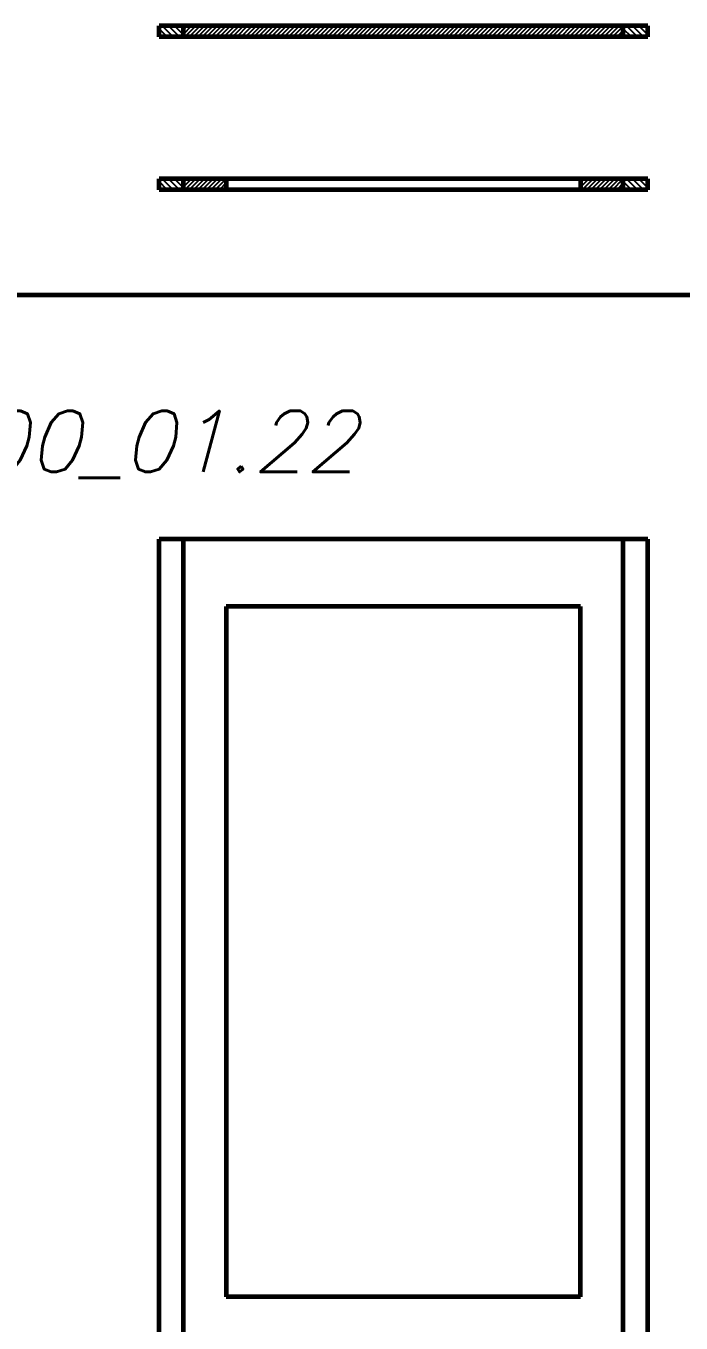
# Model space of a CAD drawing. Header units: inches. Extents: x -4554 to 14101, y -13650 to 2449.
# Drawn here: x 4120 to 5193, y -8783 to -6660 of the extents above; entities that cross this region are included whole.
import ezdxf

# ---------------------------------------------------------------- set-up
doc = ezdxf.new("R2010")
doc.units = ezdxf.units.IN
doc.layers.add('Слой1', color=7, linetype='Continuous')
doc.styles.get("Standard").update_dxf_attribs({"font": 'txt.shx', "oblique": 15, "height": 5})

# ---------------------------------------------------------------- blocks, each defined once
blk = doc.blocks.new('*B256')
at = {"layer": 'Слой1', "linetype": 'Continuous'}
for p, q in [((4378, -6673.2), (4391.2, -6660)), ((4384.1, -6660), (4378, -6666.1)), ((4398.3, -6660), (4380.3, -6678)), ((4387.4, -6678), (4405.4, -6660)), ((4412.4, -6660), (4394.4, -6678)), ((4401.5, -6678), (4419.5, -6660)), ((4426.6, -6660), (4408.6, -6678)), ((4415.6, -6678), (4433.6, -6660)), ((4440.7, -6660), (4422.7, -6678)), ((4429.8, -6678), (4447.8, -6660)), ((4454.9, -6660), (4436.9, -6678)), ((4443.9, -6678), (4461.9, -6660)), ((4469, -6660), (4451, -6678)), ((4458.1, -6678), (4476.1, -6660)), ((4483.1, -6660), (4465.1, -6678)), ((4472.2, -6678), (4490.2, -6660)), ((4497.3, -6660), (4479.3, -6678)), ((4486.4, -6678), (4504.4, -6660)), ((4511.4, -6660), (4493.4, -6678)), ((4500.5, -6678), (4518.5, -6660)), ((4525.6, -6660), (4507.6, -6678)), ((4514.6, -6678), (4532.6, -6660)), ((4539.7, -6660), (4521.7, -6678)), ((4528.8, -6678), (4546.8, -6660)), ((4553.9, -6660), (4535.9, -6678)), ((4542.9, -6678), (4560.9, -6660)), ((4568, -6660), (4550, -6678)), ((4557.1, -6678), (4575.1, -6660)), ((4582.1, -6660), (4564.1, -6678)), ((4571.2, -6678), (4589.2, -6660)), ((4596.3, -6660), (4578.3, -6678)), ((4585.3, -6678), (4603.3, -6660)), ((4610.4, -6660), (4592.4, -6678)), ((4599.5, -6678), (4617.5, -6660)), ((4624.6, -6660), (4606.6, -6678)), ((4613.6, -6678), (4631.6, -6660)), ((4638.7, -6660), (4620.7, -6678)), ((4627.8, -6678), (4645.8, -6660)), ((4652.8, -6660), (4634.8, -6678)), ((4641.9, -6678), (4659.9, -6660)), ((4667, -6660), (4649, -6678)), ((4656.1, -6678), (4674.1, -6660)), ((4681.1, -6660), (4663.1, -6678)), ((4670.2, -6678), (4688.2, -6660)), ((4695.3, -6660), (4677.3, -6678)), ((4684.3, -6678), (4702.3, -6660)), ((4709.4, -6660), (4691.4, -6678)), ((4698.5, -6678), (4716.5, -6660)), ((4723.6, -6660), (4705.6, -6678)), ((4712.6, -6678), (4730.6, -6660)), ((4737.7, -6660), (4719.7, -6678)), ((4726.8, -6678), (4744.8, -6660)), ((4751.8, -6660), (4733.8, -6678)), ((4740.9, -6678), (4758.9, -6660)), ((4766, -6660), (4748, -6678)), ((4755.1, -6678), (4773.1, -6660)), ((4780.1, -6660), (4762.1, -6678)), ((4769.2, -6678), (4787.2, -6660)), ((4794.3, -6660), (4776.3, -6678)), ((4783.3, -6678), (4801.3, -6660)), ((4808.4, -6660), (4790.4, -6678)), ((4797.5, -6678), (4815.5, -6660)), ((4822.6, -6660), (4804.6, -6678)), ((4811.6, -6678), (4829.6, -6660)), ((4836.7, -6660), (4818.7, -6678)), ((4825.8, -6678), (4843.8, -6660)), ((4850.8, -6660), (4832.8, -6678)), ((4839.9, -6678), (4857.9, -6660)), ((4865, -6660), (4847, -6678)), ((4854, -6678), (4872, -6660)), ((4879.1, -6660), (4861.1, -6678)), ((4868.2, -6678), (4886.2, -6660)), ((4893.3, -6660), (4875.3, -6678)), ((4882.3, -6678), (4900.3, -6660)), ((4907.4, -6660), (4889.4, -6678)), ((4896.5, -6678), (4914.5, -6660)), ((4921.5, -6660), (4903.5, -6678)), ((4910.6, -6678), (4928.6, -6660)), ((4935.7, -6660), (4917.7, -6678)), ((4924.8, -6678), (4942.8, -6660)), ((4949.8, -6660), (4931.8, -6678)), ((4938.9, -6678), (4956.9, -6660)), ((4964, -6660), (4946, -6678)), ((4953, -6678), (4971, -6660)), ((4978.1, -6660), (4960.1, -6678)), ((4967.2, -6678), (4985.2, -6660)), ((4992.3, -6660), (4974.3, -6678)), ((4981.3, -6678), (4999.3, -6660)), ((5006.4, -6660), (4988.4, -6678)), ((4995.5, -6678), (5013.5, -6660)), ((5020.5, -6660), (5002.5, -6678)), ((5009.6, -6678), (5027.6, -6660)), ((5034.7, -6660), (5016.7, -6678)), ((5023.8, -6678), (5041.8, -6660)), ((5048.8, -6660), (5030.8, -6678)), ((5037.9, -6678), (5055.9, -6660)), ((5063, -6660), (5045, -6678)), ((5052, -6678), (5070, -6660)), ((5077.1, -6660), (5059.1, -6678)), ((5066.2, -6678), (5084.2, -6660)), ((5091.3, -6660), (5073.3, -6678)), ((5080.3, -6678), (5098, -6660.3)), ((5098, -6667.4), (5087.4, -6678)), ((5094.5, -6678), (5098, -6674.5))]:
    blk.add_line(p, q, dxfattribs=at)
blk = doc.blocks.new('*B257')
at = {"layer": 'Слой1', "linetype": 'Continuous'}
for p, q in [((5111.5, -6678), (5098, -6664.5)), ((5103.4, -6660), (5121.4, -6678)), ((5131.3, -6678), (5113.3, -6660)), ((5123.2, -6660), (5138, -6674.8)), ((5138, -6664.9), (5133.1, -6660)), ((5098, -6674.4), (5101.6, -6678))]:
    blk.add_line(p, q, dxfattribs=at)
blk = doc.blocks.new('*B258')
at = {"layer": 'Слой1', "linetype": 'Continuous'}
for p, q in [((4351.5, -6678), (4338, -6664.5)), ((4343.4, -6660), (4361.4, -6678)), ((4371.3, -6678), (4353.3, -6660)), ((4363.2, -6660), (4378, -6674.8)), ((4378, -6664.9), (4373.1, -6660)), ((4338, -6674.4), (4341.6, -6678))]:
    blk.add_line(p, q, dxfattribs=at)
blk = doc.blocks.new('*B278')
at = {"layer": 'Слой1', "linetype": 'Continuous'}
for p, q in [((5111.5, -6928), (5098, -6914.5)), ((5103.4, -6910), (5121.4, -6928)), ((5131.3, -6928), (5113.3, -6910)), ((5123.2, -6910), (5138, -6924.8)), ((5138, -6914.9), (5133.1, -6910)), ((5098, -6924.4), (5101.6, -6928))]:
    blk.add_line(p, q, dxfattribs=at)
blk = doc.blocks.new('*B279')
at = {"layer": 'Слой1', "linetype": 'Continuous'}
for p, q in [((4351.5, -6928), (4338, -6914.5)), ((4343.4, -6910), (4361.4, -6928)), ((4371.3, -6928), (4353.3, -6910)), ((4363.2, -6910), (4378, -6924.8)), ((4378, -6914.9), (4373.1, -6910)), ((4338, -6924.4), (4341.6, -6928))]:
    blk.add_line(p, q, dxfattribs=at)
blk = doc.blocks.new('*B280')
at = {"layer": 'Слой1', "linetype": 'Continuous'}
for p, q in [((4378, -6923.2), (4391.2, -6910)), ((4384.1, -6910), (4378, -6916.1)), ((4398.3, -6910), (4380.3, -6928)), ((4387.4, -6928), (4405.4, -6910)), ((4412.4, -6910), (4394.4, -6928)), ((4401.5, -6928), (4419.5, -6910)), ((4426.6, -6910), (4408.6, -6928)), ((4415.6, -6928), (4433.6, -6910)), ((4440.7, -6910), (4422.7, -6928)), ((4429.8, -6928), (4447.8, -6910)), ((4448, -6916.9), (4436.9, -6928)), ((5028, -6923.8), (5041.8, -6910)), ((5034.7, -6910), (5028, -6916.7)), ((5048.8, -6910), (5030.8, -6928)), ((5037.9, -6928), (5055.9, -6910)), ((5063, -6910), (5045, -6928)), ((5052, -6928), (5070, -6910)), ((5077.1, -6910), (5059.1, -6928)), ((5066.2, -6928), (5084.2, -6910)), ((5091.3, -6910), (5073.3, -6928)), ((5080.3, -6928), (5098, -6910.3)), ((5098, -6917.4), (5087.4, -6928)), ((4443.9, -6928), (4448, -6923.9)), ((5094.5, -6928), (5098, -6924.5))]:
    blk.add_line(p, q, dxfattribs=at)

msp = doc.modelspace()

# ---------------------------------------------------------------- linework, layer by layer
at = {"layer": 'Слой1', "color": 7, "linetype": 'Continuous', "lineweight": 60}
for p, q in [((5138, -6660), (4338, -6660)), ((4338, -6678), (4338, -6660)), ((4378, -6678), (4378, -6660)), ((5098, -6678), (5098, -6660)), ((5138, -6678), (5138, -6660)), ((5138, -6678), (4338, -6678)), ((5138, -6910), (4338, -6910)), ((4338, -6928), (4338, -6910)), ((4378, -6928), (4378, -6910)), ((5098, -6928), (5098, -6910)), ((5138, -6928), (5138, -6910)), ((5138, -6928), (4338, -6928)), ((5138, -7500), (4338, -7500)), ((4338, -9600), (4338, -7500)), ((4378, -9600), (4378, -7500)), ((5098, -9600), (5098, -7500)), ((5138, -9600), (5138, -7500))]:
    msp.add_line(p, q, dxfattribs=at)
at = {"layer": 'Слой1', "linetype": 'Continuous', "lineweight": 60}
for p, q in [((4448, -6910), (4448, -6928)), ((5028, -6910), (5028, -6928)), ((-3250, -7100), (7250, -7100)), ((5028, -7610), (4448, -7610)), ((4448, -7610), (4448, -8740)), ((5028, -8740), (5028, -7610)), ((5028, -8740), (4448, -8740))]:
    msp.add_line(p, q, dxfattribs=at)

# ---------------------------------------------------------------- block references
at = {"layer": 'Слой1'}
for name in ['*B258', '*B256', '*B257', '*B279', '*B280', '*B278']:
    msp.add_blockref(name, (0, 0), dxfattribs=at)

# ---------------------------------------------------------------- texts
at = {"layer": 'Слой1', "linetype": 'Continuous', "insert": (3000, -7290), "char_height": 100, "width": 1948.188, "attachment_point": 1, "line_spacing_factor": 0.25}
msp.add_mtext('5000201-00_100_01.22', dxfattribs=at)

doc.saveas('drawing.dxf')
